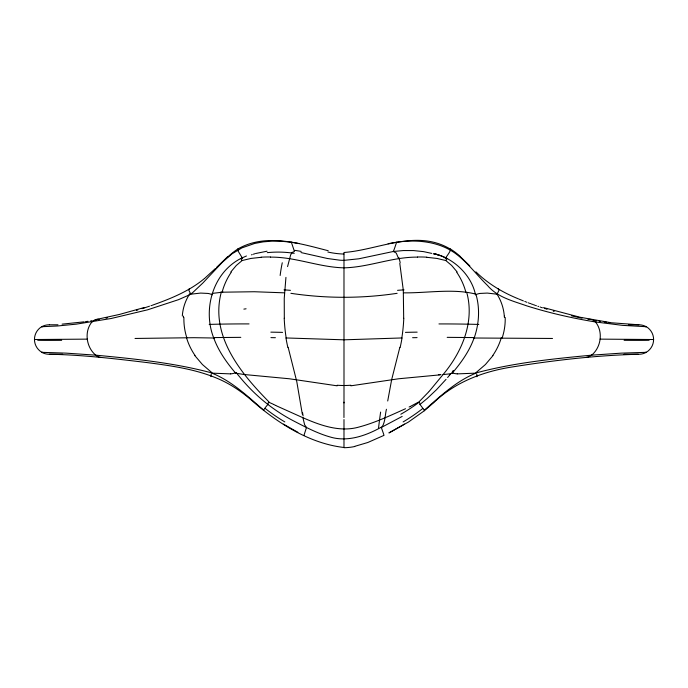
<?xml version="1.0" encoding="UTF-8"?>
<svg xmlns="http://www.w3.org/2000/svg" width="688" height="688" viewBox="0 0 688 688"><rect width="100%" height="100%" fill="white"/><g stroke="black" fill="none" stroke-linecap="round" stroke-linejoin="round"><path stroke-width="1.03" d="M343.991 419.56L343.983 447.492C310.133 443.562 279.319 424.092 253.846 402.291C243.518 392.994 232.011 384.876 219.274 379.243C196.493 369.207 171.553 365.801 147.077 362.576C114.586 358.663 82.01 354.836 49.269 354.251A14.818 14.818 0 0 1 41.787 352.351M344 402.953L343.983 252.487C379.036 249.839 416.12 228.906 450.072 248.936A11.98 2.503 -46.9 0 1 450.287 250.286M403.684 318.277L403.297 290.138L399.797 263.452M183.404 317.469L183.49 316.136M285.941 277.384L284.247 298.36L284.316 318.277M388.918 432.924L408.483 422.028L424.376 410.727A13.45 1.806 43.4 0 0 424.307 410.211C440.621 395.996 456.815 380.447 477.369 372.578C514.684 362.688 553.298 358.809 591.628 355.163C601.123 347.414 603.393 331.556 595.481 321.967C572.21 318.183 549.144 312.928 526.655 305.825C512.809 300.923 497.424 297.285 487.577 285.546C476.887 275.105 467.917 262.876 455.929 253.812C436.596 239.613 410.805 238.968 388.118 243.724M386.432 409.257C385.048 414.959 385.332 421.452 382.27 426.646C366.807 435.401 347.922 442.427 330.094 436.975C317.486 433.397 305.825 427.248 294.24 421.254C273.764 410.719 255.592 395.987 240.86 378.297M387.714 400.992L391.653 379.69L399.857 347.285M287.567 266.6L290.68 254.775L292.288 252.367L294.455 251.481L291.359 242.219L280.816 241.204L271.966 241.144L263.212 241.866L254.706 243.44L241.961 247.861L232.045 253.812L222.405 262.214L202.814 283.052L192.778 292.52L189.965 294.619L178.493 299.676L147.636 309.806L111.121 318.501L76.187 324.16L57.293 326L41.839 326.705L42.811 326.705M396.615 242.219L394.654 248.067M303.984 435.349L306.487 427.472L304.646 424.84L302.926 417.728L276.275 405.757M241.763 258.378L240.938 258.671L242.15 260.528L250.965 258.439L261.277 257.295M552.516 338.462L473.654 338.006L474.247 337.782C479.106 323.833 480.104 308.422 475.915 294.172C453.667 288.229 426.827 293.2 403.478 292.839M394.405 248.729L393.355 251.481L358.861 258.791L343.905 260.356A63.322 62.737 0.2 0 1 339.442 260.15L327.445 258.499L301 252.556M446.056 379.337L436.545 389.649L427.179 398.507L419.972 404.467L419.568 402.514A13.184 1.213 40.4 0 0 419.474 402.274M419.981 404.441L424.29 410.194M474.247 337.782L474.187 337.731C469.5 350.983 461.27 362.559 452.214 373.171L452.136 373.223A16.529 1.118 -2.9 0 1 448.533 373.997L443.046 374.582L429.665 390.775M452.265 373.12L452.274 372.965A67.579 4.558 -2.9 0 0 451.887 372.672L452.85 373.008M213.641 337.782L213.667 337.808C218.449 351 226.619 362.576 235.666 373.171L244.188 374.513M504.304 316.145A45.89 43.963 85.1 0 0 497.046 294.223L498.989 290.284L498.404 288.84M268.475 402.368L267.847 404.467L265.964 406.78A20.373 2.778 -44.2 0 0 265.164 407.812L264.467 408.784A11.61 1.582 -44.2 0 0 263.676 410.203A12.9 1.763 -44.1 0 0 263.59 410.581M492.986 355.601L485.41 364.537L475.374 373.163L457.253 373.885M446.271 256.968L447.69 254.964A26.006 5.427 -46.9 0 0 448.524 253.734L449.35 252.401A11.275 2.348 -46.9 0 0 450.442 250.14M230.85 271.932L236.302 265.465L242.15 260.528M445.704 257.759L445.239 258.404M443.046 374.582C461.932 352.204 474.866 321.743 466.713 292.323M268.63 402.162L273.239 404.209M453.358 370.505L452.953 371.021M452.747 371.279L452.334 371.804M450.649 373.876L450.227 374.392M450.012 374.65L449.582 375.175M449.367 375.433L448.714 376.216M448.275 376.732L447.613 377.514M457.124 271.932L451.655 265.465L445.798 260.528L446.985 258.645L446.022 258.396M429.26 391.231L428.856 391.687M428.461 392.126L419.044 401.826L410.684 406.255M91.917 321.967C83.988 331.556 86.267 347.423 95.77 355.163C134.255 358.826 173.023 362.688 210.494 372.578C231.091 380.421 247.319 395.978 263.676 410.194M216.565 267.4L227.513 256.805M215.516 268.432L204.912 278.15M433.638 402.729L424.376 410.727M433.741 402.643C455.069 381.986 483.759 371.305 512.689 366.885C554.416 360.237 596.539 355.309 638.808 354.251A14.818 14.818 0 0 0 646.213 352.351M475.511 294.808C471.641 275.682 454.493 258.697 435.177 253.967L440.552 255.73L434.094 253.562M204.465 278.52C189.346 291.144 170.822 298.652 152.452 305.18M404.544 424.109L389.245 432.761M402.17 416.421L381.324 427.472L383.56 433.887A12.367 0.722 68 0 1 383.99 435.366L367.848 442.479L354.681 446.374M240.955 258.421C212.893 272.697 202.53 309.359 213.667 337.808L214.226 337.946M227.711 257.037A77.821 73.788 68.1 0 1 237.893 248.936C266.067 232.931 299.16 243.311 328.202 250.724M236.104 372.578L236.947 373.61M410.168 406.513L409.119 407.021M405.533 408.724C390.414 415.449 375.364 422.638 359.342 426.938C340.104 432.58 320.47 425.39 302.926 417.728M241.204 258.301L246.459 255.979M251.464 254.844L252.229 254.586M150.964 305.696L151.713 305.438M149.494 306.194L144.428 307.88M144.119 307.975L141.952 308.671M253.373 254.207L254.921 253.726M136.456 310.374L137.815 309.961M144.033 307.596L119.394 314.459L96.217 319.499M255.704 253.502L267.047 251.215M105.918 318.157L107.311 317.865M94.849 320.221L96.277 319.98M90.704 320.883L92.063 320.677M417.453 257.123C392.461 256.882 368.863 267.297 343.983 267.838C319.103 267.297 295.513 256.882 270.522 257.123M88.03 321.287L85.45 321.657M84.185 321.829L62.075 324.151M230.643 373.885L212.497 373.163L202.427 364.537L194.833 355.601M440.346 374.831L398.713 378.761L350.854 385.822M397.131 293.32C361.828 298.609 326.172 298.609 290.869 293.32M591.628 355.163L621.488 353.133L646.204 352.333A14.844 14.844 0 0 0 646.17 326.628M189.51 288.84L188.847 289.244L188.873 290.284L190.791 294.197L200.655 293.079L207.991 293.441A25.361 19.832 -88.9 0 1 212.334 294.799L212.007 294.051A12.848 2.064 2.1 0 1 213.564 293.251L221.261 292.323C209.823 335.495 240.465 373.059 268.905 401.826M223.772 292.176L254.362 291.738L284.522 292.839M401.68 337.963L344 339.82L286.32 337.963M412.602 337.705L417.074 337.619M135.02 338.462L193.973 337.696L214.355 338.014M87.299 339.132L34.675 339.519M49.364 324.788L57.973 324.788M638.808 324.788L609.026 322.603M638.283 324.788L628.6 324.805M447.183 337.352L472.536 337.567A13.39 0.447 -0.6 0 1 474.195 337.731M645.301 326.705L646.204 326.705A14.818 14.818 0 0 0 638.808 324.813M653.523 339.519L600.091 339.132M652.68 339.519L653.6 339.519M41.83 326.628A14.844 14.844 0 0 0 41.83 352.273L42.811 352.333M645.301 352.333L646.204 352.333M49.355 354.251L62.642 354.243M240.809 337.352L215.396 337.567A13.64 0.456 0.6 0 0 213.658 337.756M41.796 352.333L66.005 353.133L95.77 355.163M623.947 354.234L638.335 354.251M646.127 326.705L622.58 325.364L595.481 321.967M270.926 337.619L275.398 337.705M446.632 258.301L441.438 255.979M426.698 257.295L436.992 258.439L445.798 260.528M337.146 385.822L289.278 378.761L244.67 374.564M606.678 322.328L604.253 322.018M609.792 322.491L579.924 317.22L543.546 307.596M599.136 321.33L600.443 321.511M291.359 242.219L298.953 243.543M595.094 320.72L596.462 320.935M497.08 294.197L487.25 293.079L479.906 293.441A25.843 20.279 89.9 0 0 475.7 294.722M571.59 315.852L582.005 318.191M431.711 253.39L423.662 251.645L413.626 250.578L403.435 250.552L393.355 251.481L396.262 253.072L398.636 258.654M553.272 311.182L554.15 311.44M433.277 253.846L434.825 254.328M546.091 308.972L547.003 309.265M544.268 308.387L545.188 308.688M541.508 307.484L542.436 307.785M540.063 307.003L540.785 307.244M537.878 306.255L538.609 306.504M535.685 305.489L536.416 305.747M534.946 305.231L533.467 304.707M532.727 304.44L531.239 303.898M529.751 303.348L530.5 303.623M528.341 302.823L529.046 303.081M526.225 302.015L526.931 302.281M524.806 301.464L525.52 301.74M523.387 300.897L519.096 299.151M518.374 298.85C502.747 292.486 487.938 283.748 475.898 271.829M275.785 405.516L273.678 404.432M297.861 432.305L283.43 424.109M460.453 256.805L469.835 265.878M235.64 373.145L235.812 372.741L234.986 373.008A30.461 22.756 62.8 0 1 230.635 373.851M240.422 377.781L237.377 374.134M242.58 258.404L237.549 250.165M288.143 347.285L296.795 381.702L302.307 414.099M504.338 316.136L504.416 317.469M649.119 340.268A269.378 1.944 1.3 0 1 624.111 340.302M591.568 355.025A13.192 10.492 -69.2 0 1 585.892 357.442M595.438 322.027A10.965 8.987 89.5 0 0 589.642 319.318A10.948 9.039 -86.9 0 0 587.965 319.516M61.679 340.319A271.45 1.909 -1.3 0 1 37.737 340.268M101.239 357.545A13.244 10.741 72.1 0 1 95.727 355.257M91.968 322.027A10.956 9.004 -89.5 0 1 97.773 319.318A10.931 9.047 86.9 0 1 99.175 319.456M41.787 326.688A14.818 14.818 0 0 1 49.192 324.813M505.198 317.452A58.669 57.474 78.4 0 1 502.163 337.928M501.346 337.653A62.66 60.768 86.1 0 1 492.814 355.472M476.664 374.134A14.543 3.913 46.2 0 1 476.879 376.723M498.052 288.857A5.031 1.565 -39.3 0 1 498.275 288.84M294.559 250.346A123.857 115.541 27.7 0 1 301.163 251.421M267.288 252.651A103.836 97.687 29.2 0 1 294.249 253.33M450.15 248.815A77.624 73.874 -55.1 0 1 460.547 256.693M220.762 292.176A46.827 7.895 2.4 0 1 223.316 292.022M222.018 292.529A63.958 62.909 -87.6 0 1 231.263 272.233M182.311 316.05A45.743 44.935 78 0 1 189.914 293.587M210.967 376.628A14.861 3.956 -46.3 0 1 211.285 374.083M337.189 385.246A94.892 93.293 1 0 0 344 385.512A94.892 93.293 -1 0 0 350.811 385.246M343.957 402.153A138.391 0.464 90 0 1 343.957 417.539M440.939 374.504A39.543 2.124 -3.3 0 1 438.437 374.719M418.519 402.678A171.837 163.581 -7.3 0 1 400.812 414.245M422.81 408.448A179.792 172.361 -6.9 0 1 403.142 421.916M303.09 415.905A28.199 2.623 82.7 0 1 302.574 412.714M405.456 332.364A311.982 77.529 -4.2 0 1 417.152 332.141M402.024 338.014A165.094 164.982 62.8 0 1 400.175 347.363M403.787 318.286A174.098 173.944 -67.2 0 1 401.826 337.98M438.961 323.936A269.404 46.044 -3.2 0 1 478.796 324.435M456.703 272.233A63.898 62.857 87.6 0 1 465.948 292.529M398.902 257.647A23.478 6.158 83.3 0 1 400.192 262.764M417.461 257.002A115.593 100.998 -24.1 0 1 426.715 257.166M283.981 289.863A240.731 137.351 10.9 0 1 290.465 290.336M280.145 275.492A78.277 36.971 -86.1 0 1 282.261 262.756M286.174 337.98A174.098 173.944 67.2 0 1 284.213 318.286M287.825 347.363A165.094 164.982 -62.8 0 1 285.976 338.014M270.857 332.149A312.042 77.555 4.2 0 1 282.553 332.381M237.695 250.294A12.117 2.554 47.4 0 1 237.893 248.936M186.758 337.541A58.497 56.038 -85.3 0 1 183.902 317.478M195.031 355.464A62.505 60.561 -86.6 0 1 186.491 337.645M378.512 428.271A87.737 9.881 -80.1 0 1 380.619 412.078M284.823 421.916A179.792 172.361 6.9 0 1 265.164 408.448M397.535 290.336A240.731 137.351 -10.9 0 1 404.019 289.863M261.251 257.174A115.67 101.076 24.1 0 1 270.504 257.002M457.253 373.859A31.201 23.538 -64.3 0 1 452.842 373.051M209.195 324.409A269.851 46.165 3.2 0 1 249.03 323.91M268.363 402.454A13.33 1.135 -40.6 0 1 268.509 402.265M243.87 309.118A293.501 5.444 -7.7 0 1 246.08 308.8M343.94 254.044A80.565 78.836 0.1 0 1 327.892 252.032M354.716 446.521A53.707 53.01 0.2 0 1 343.983 447.707"/></g></svg>
